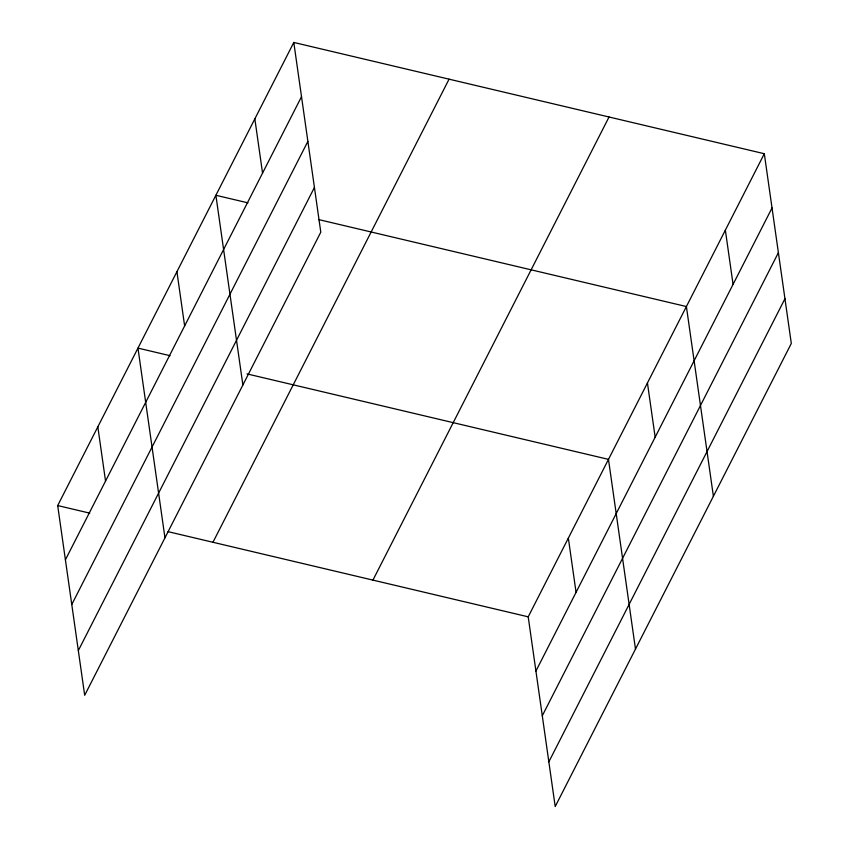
<?xml version="1.0" encoding="UTF-8"?>
<svg xmlns="http://www.w3.org/2000/svg" width="849" height="849" viewBox="0 0 849 849"><rect width="100%" height="100%" fill="white"/><g stroke="black" fill="none" stroke-linecap="round" stroke-linejoin="round"><path stroke-width="1.27" d="M293.796 42.45L320.795 232.17L84.688 695.278L57.69 505.558L293.796 42.45L764.312 153.722L791.31 343.442L555.204 806.55L528.205 616.83L764.312 153.722M65.405 559.799L301.512 96.69M71.772 604.509L307.869 141.401M78.331 650.567L314.427 187.459M212.961 542.278L449.068 79.169M372.934 580.111L609.041 117.003M535.921 671.06L772.028 207.952M542.288 715.771L778.395 252.662M548.847 761.84L784.954 298.731M247.961 202.858L215.879 195.281L242.878 385M318.534 219.551L686.395 306.542L713.393 496.272M170.044 355.689L137.963 348.101L164.961 537.82M247.038 373.9L608.478 459.373L635.487 649.092M57.69 505.558L89.771 513.146M168.049 531.654L528.205 616.83M725.354 230.132L733.069 284.373M647.437 382.952L655.163 437.193M568.342 538.096L576.068 592.337M254.838 118.86L262.553 173.1M176.921 271.691L184.636 325.931M97.826 426.835L105.541 481.065"/></g></svg>
